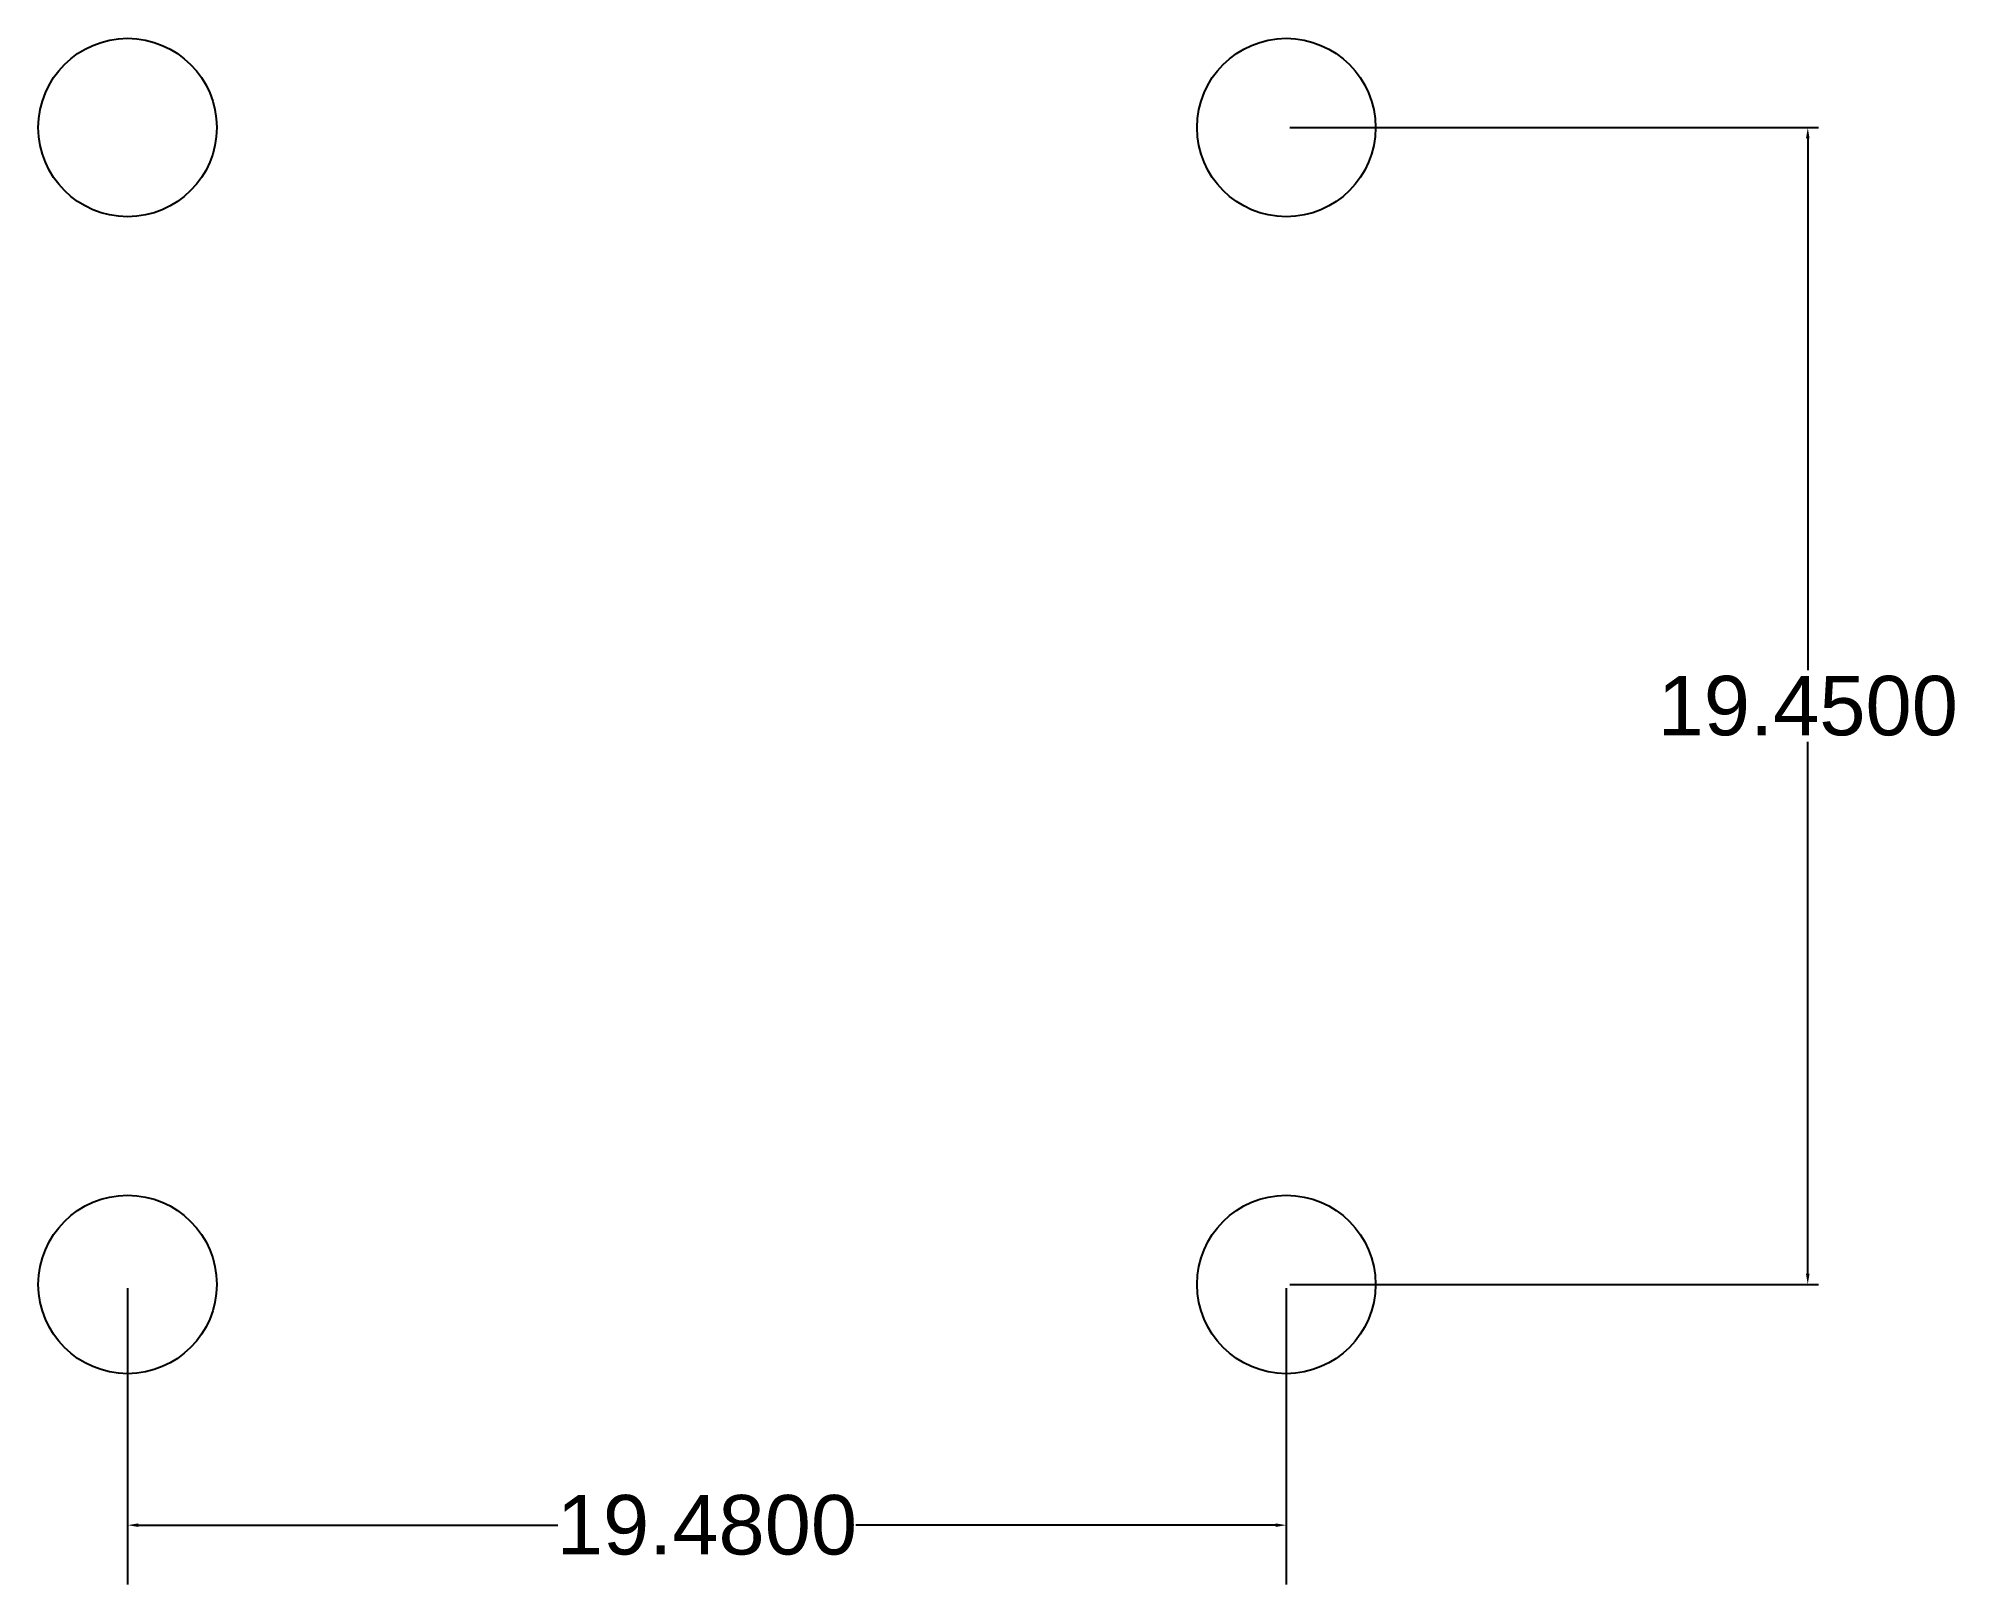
# Model space of a CAD drawing. Header units: inches. Extents: x 16.5 to 48.7, y -2.9 to 23.1.
import ezdxf

# ---------------------------------------------------------------- set-up
doc = ezdxf.new("R2010")
doc.units = ezdxf.units.IN
doc.header["$MEASUREMENT"] = 0
doc.styles.get("Standard").update_dxf_attribs({"font": 'Arial.ttf'})
doc.dimstyles.get("Standard").update_dxf_attribs({"dimtxt": 0.18, "dimasz": 0.18, "dimexe": 0.18, "dimexo": 0.0625, "dimgap": 0.09, "dimtad": 0, "dimtih": 1, "dimtoh": 1, "dimdec": 4, "dimzin": 0, "dimdsep": 46, "dimtxsty": 'Standard', "dimcen": 0.09, "dimadec": 0, "dimazin": 0, "dimtfac": 1, "dimtdec": 4, "dimtofl": 0, "dimtmove": 0, "dimatfit": 3, "dimfxl": 1, "dimtolj": 1, "dimtzin": 0, "dimarcsym": 0})

# ---------------------------------------------------------------- blocks, each defined once
blk = doc.blocks.new('*D3')
at = {"color": 0, "lineweight": -2, "transparency": 16777216}
for p, q in [((18.019, 2.073), (18.019, -2.912)), ((37.499, 2.073), (37.499, -2.912)), ((18.199, -1.912), (25.253, -1.912)), ((37.319, -1.912), (30.264, -1.912))]:
    blk.add_line(p, q, dxfattribs=at)
at = {"color": 0, "transparency": 16777216}
for points in [[(18.199, -1.882), (18.199, -1.942), (18.019, -1.912)], [(37.319, -1.882), (37.319, -1.942), (37.499, -1.912)]]:
    blk.add_solid(points, dxfattribs=at)
at = {"layer": 'Defpoints', "color": 0, "transparency": 16777216}
for p in [(18.019, 2.135), (37.499, 2.135), (37.499, -1.912)]:
    blk.add_point(p, dxfattribs=at)
at = {"color": 0, "transparency": 16777216, "insert": (27.759, -1.912), "char_height": 1, "attachment_point": 5}
blk.add_mtext('\\A1;19.4800', dxfattribs=at)
blk = doc.blocks.new('*D4')
at = {"color": 0, "lineweight": -2, "transparency": 16777216}
for p, q in [((37.561, 21.585), (46.446, 21.585)), ((46.266, 21.405), (46.266, 12.461)), ((46.266, 2.315), (46.266, 11.26)), ((37.561, 2.135), (46.446, 2.135))]:
    blk.add_line(p, q, dxfattribs=at)
at = {"color": 0, "transparency": 16777216}
for points in [[(46.236, 21.405), (46.296, 21.405), (46.266, 21.585)], [(46.236, 2.315), (46.296, 2.315), (46.266, 2.135)]]:
    blk.add_solid(points, dxfattribs=at)
at = {"layer": 'Defpoints', "color": 0, "transparency": 16777216}
for p in [(37.499, 21.585), (46.266, 21.585), (37.499, 2.135)]:
    blk.add_point(p, dxfattribs=at)
at = {"color": 0, "transparency": 16777216, "insert": (46.266, 11.86), "char_height": 1, "attachment_point": 5}
blk.add_mtext('\\A1;19.4500', dxfattribs=at)

msp = doc.modelspace()

# ---------------------------------------------------------------- linework, layer by layer
for centre in [(18.0187, 21.58516), (37.4987, 21.58516), (18.0187, 2.13516), (37.4987, 2.13516)]:
    msp.add_circle(centre, 1.5)

# ---------------------------------------------------------------- dimensions: what is measured, and where the dimension line sits
dim = msp.add_linear_dim(base=(46.26569, 21.58516), p1=(37.4987, 2.13516), p2=(37.4987, 21.58516), angle=90, dimstyle='Standard', override={"dimtxt": 1})
dim.commit()
dim.dimension.update_dxf_attribs({"geometry": '*D4', "text_midpoint": (46.26569, 11.86016)})
dim = msp.add_linear_dim(base=(37.4987, -1.91232), p1=(18.0187, 2.13516), p2=(37.4987, 2.13516), dimstyle='Standard', override={"dimtxt": 1, "dimexe": 1})
dim.commit()
dim.dimension.update_dxf_attribs({"geometry": '*D3', "text_midpoint": (27.7587, -1.91232)})

doc.saveas('drawing.dxf')
